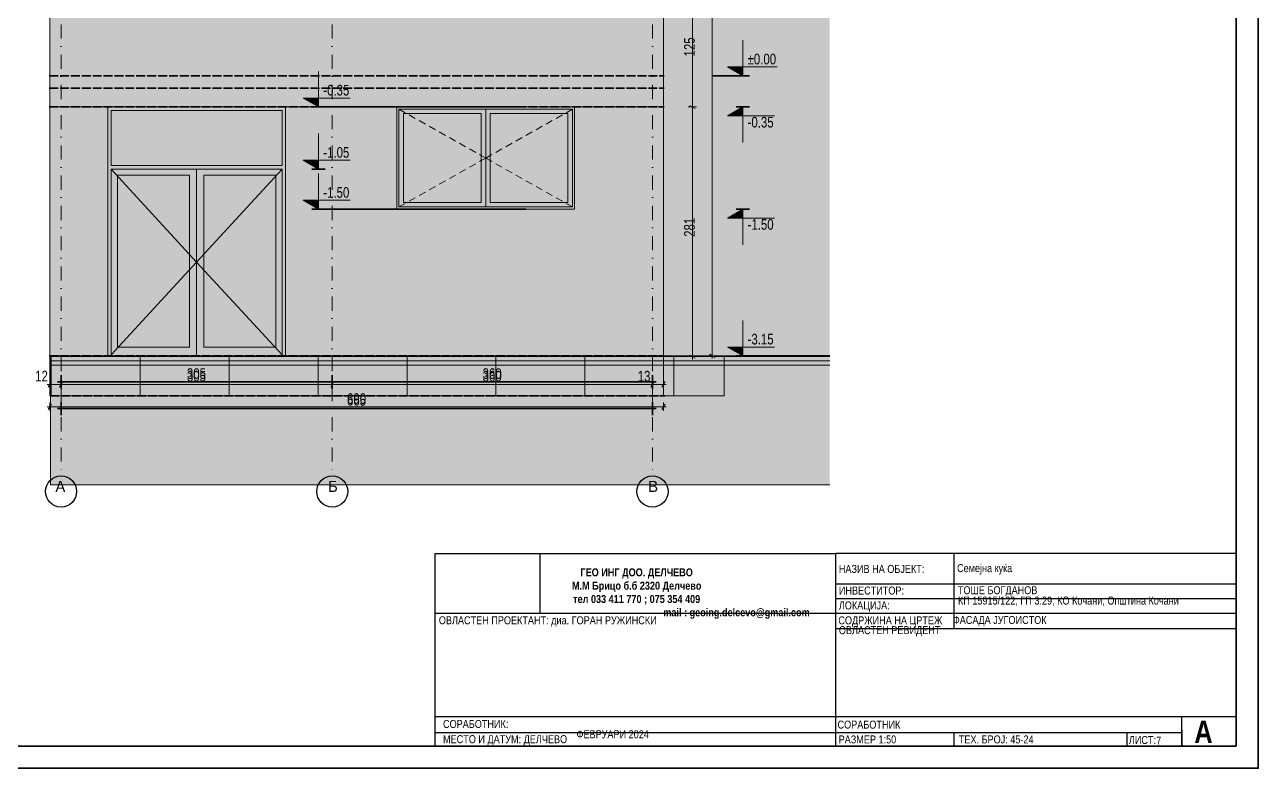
# Model space of a CAD drawing. Header units: millimetres. Extents: x -440 to 2671, y 0 to 297.
# Drawn here: x 1944.8 to 2222.2, y 0 to 167.3 of the extents above; entities that cross this region are included whole.
import ezdxf
from ezdxf.xclip import XClip

# ---------------------------------------------------------------- set-up
doc = ezdxf.new("R2010")
doc.units = ezdxf.units.MM
doc.header["$MEASUREMENT"] = 0
doc.header["$XCLIPFRAME"] = 0
doc.set_wipeout_variables(frame=1)
for name, pattern in [('- Осеви линии', [6.702778, 3.175, -1.763889, 0, -1.763889]), ('- Скирити линии', [2.45, 2, -0.45]), ('Wipeout_Contour', [1000, 0, -1000])]:
    doc.linetypes.add(name, pattern=pattern)
for name, color, linetype, lineweight, true_color in [('1', 7, 'Continuous', 13, 0x2b2b2b), ('3', 7, 'Continuous', 18, 0x7c7c7c), ('4', 7, 'Continuous', 20, 0x3e3e3e), ('46', 7, 'Continuous', 35, 0x4e4e4e), ('61', 7, 'Continuous', 20, 0x6a6a6a), ('65', 7, 'Continuous', 20, 0x4e4e4e), ('85', 7, 'Continuous', 20, 0x404040), ('87', 7, 'Continuous', 20, 0x6a6a6a), ('88', 7, 'Continuous', 20, 0x5e5e5e), ('89', 7, 'Continuous', 20, 0x111111)]:
    doc.layers.add(name, color=color, linetype=linetype, lineweight=lineweight, true_color=true_color)
for name, color, linetype, lineweight in [('129', 255, 'Continuous', 0), ('141', 7, 'Continuous', 35), ('164', 255, 'Continuous', 15), ('41', 7, 'Continuous', 35), ('7', 7, 'Continuous', 25)]:
    doc.layers.add(name, color=color, linetype=linetype, lineweight=lineweight)
doc.layers.add('RGB colored ARCHICAD elements', color=7, linetype='Continuous')
doc.styles.add('GENERATED_STYLE_4', font='GOTHIC.TTF')
doc.styles.add('GENERATED_STYLE_5', font='GOTHICB.TTF')
doc.styles.add('GENERATED_STYLE_6', font='GOTHIC.TTF')
picture_1 = doc.add_image_def('image1.jpg', size_in_pixel=(1216, 687))

# ---------------------------------------------------------------- blocks, each defined once
blk = doc.blocks.new('Drawing_1_1', base_point=(246.71, 41.62))
at = {"color": 254, "linetype": 'Wipeout_Contour', "lineweight": 0, "ltscale": 1001.123103}
blk.add_wipeout([(234.97, 34.99), (258.44, 34.99), (258.44, 48.25), (234.97, 48.25)], dxfattribs=at)
at = {"layer": '1', "color": 250, "lineweight": 13, "true_color": 0x2b2b2b}
image = blk.add_image(picture_1, insert=(234.97, 34.99), size_in_units=(23.47, 13.26), dxfattribs=at)
image.set_boundary_path([(-0.5, -0.5), (1215.5, 686.5)])

msp = doc.modelspace()

# ---------------------------------------------------------------- hatches: boundary and pattern name
at = {"linetype": 'Continuous', "lineweight": 0, "true_color": 0xffffff}
for points in [[(1950.59, 92.61), (1950.59, 91.64), (2125.83, 91.64), (2125.83, 92.61)], [(1950.59, 90.68), (1950.59, 63.76), (2125.83, 63.76), (2125.83, 90.68)]]:
    msp.add_hatch(color=7, dxfattribs=at).paths.add_polyline_path(points)
at = {"layer": '1', "linetype": 'Continuous', "lineweight": 13, "true_color": 0x2a2a2a}
msp.add_hatch(color=250, dxfattribs=at).paths.add_polyline_path([(1950.59, 91.64), (1950.59, 90.68), (2125.83, 90.68), (2125.83, 91.64)])
at = {"layer": '85', "linetype": 'Continuous', "lineweight": 20, "true_color": 0x2a2a2a}
for points in [[(2106.32, 155.77), (2106.32, 157.77), (2102.86, 157.77)], [(2010.89, 148.77), (2010.89, 150.77), (2007.43, 150.77)], [(2010.89, 148.77), (2010.89, 150.77), (2007.43, 150.77)], [(2106.32, 148.77), (2102.86, 146.77), (2106.32, 146.77)], [(2010.89, 134.77), (2010.89, 136.77), (2007.43, 136.77)], [(2010.89, 125.77), (2010.89, 127.77), (2007.43, 127.77)], [(2106.32, 125.77), (2102.86, 123.77), (2106.32, 123.77)], [(2106.32, 92.77), (2106.32, 94.77), (2102.86, 94.77)]]:
    msp.add_hatch(color=250, dxfattribs=at).paths.add_polyline_path(points)
at = {"layer": '87', "linetype": 'Continuous', "lineweight": 0, "true_color": 0xffffff}
msp.add_hatch(color=7, dxfattribs=at).paths.add_polyline_path([(1950.47, 262.98), (1965.47, 268.44), (2088.47, 268.44), (2088.47, 92.77), (2125.83, 92.77), (2125.83, 283.93), (1950.47, 283.93)])
at = {"layer": '89', "linetype": 'Continuous', "lineweight": 20, "true_color": 0x222222}
h = msp.add_hatch(dxfattribs=at)
h.set_pattern_fill('GRID_100X100_0001', color=250, style=0, pattern_type=2)
h.set_pattern_definition([(0, (1990.763, 155.77), (0, 20), []), (90, (1990.763, 155.77), (-20, 0), [])])
h.paths.add_polyline_path([(1950.47, 92.77), (1950.47, 83.77), (2088.47, 83.77), (2088.47, 92.77)])
h = msp.add_hatch(dxfattribs=at)
h.set_pattern_fill('GRID_100X100_0001', color=250, style=0, pattern_type=2)
h.set_pattern_definition([(0, (1990.763, 155.77), (0, 20), []), (90, (1990.763, 155.77), (-20, 0), [])])
h.paths.add_polyline_path([(2102.06, 92.77), (2088.47, 92.77), (2088.47, 83.77), (2102.06, 83.77)])
at = {"layer": 'RGB colored ARCHICAD elements', "linetype": 'Continuous', "lineweight": 0, "true_color": 0xf2eee3}
for points in [[(1950.47, 155.77), (2088.47, 155.77), (2088.47, 173.77), (1950.47, 173.77)], [(1950.47, 148.77), (2088.47, 148.77), (2088.47, 155.77), (1950.47, 155.77)], [(1950.47, 92.77), (1955.47, 92.77), (1955.47, 148.77), (1950.47, 148.77)], [(1955.47, 92.77), (1963.47, 92.77), (1963.47, 148.77), (1955.47, 148.77)], [(2003.47, 92.77), (2011.47, 92.77), (2011.47, 148.77), (2003.47, 148.77)], [(2016.47, 148.77), (2011.47, 148.77), (2011.47, 92.77), (2016.47, 92.77)], [(2016.47, 148.77), (2016.47, 92.77), (2083.47, 92.77), (2083.47, 148.77), (2068.47, 148.77), (2068.47, 125.77), (2028.47, 125.77), (2028.47, 148.77)], [(2083.47, 148.77), (2083.47, 92.77), (2088.47, 92.77), (2088.47, 148.77)]]:
    msp.add_hatch(color=7, dxfattribs=at).paths.add_polyline_path(points)
at = {"layer": 'RGB colored ARCHICAD elements', "linetype": 'Continuous', "lineweight": 0, "true_color": 0x4e4e49}
for points in [[(1963.47, 148.77), (1963.47, 147.97), (1964.27, 147.97), (2002.67, 147.97), (2003.47, 147.97), (2003.47, 148.77)], [(1964.27, 135.57), (1964.27, 147.97), (1963.47, 147.97), (1963.47, 92.77), (1964.27, 92.77), (1964.27, 134.77)], [(2002.67, 135.57), (2002.67, 134.77), (2002.67, 92.77), (2003.47, 92.77), (2003.47, 147.97), (2002.67, 147.97)], [(2028.47, 147.77), (2028.97, 147.77), (2028.97, 148.27), (2067.97, 148.27), (2067.97, 147.77), (2068.47, 147.77), (2068.47, 148.77), (2028.47, 148.77)], [(2028.97, 126.77), (2028.97, 147.77), (2028.47, 147.77), (2028.47, 126.77)], [(2028.97, 148.27), (2028.97, 147.27), (2029.97, 147.27), (2047.47, 147.27), (2048.47, 147.27), (2048.47, 148.27)], [(2029.97, 147.27), (2028.97, 147.27), (2028.97, 127.27), (2029.97, 127.27)], [(2047.47, 127.27), (2048.47, 127.27), (2048.47, 147.27), (2047.47, 147.27)], [(2048.47, 148.27), (2048.47, 147.27), (2049.47, 147.27), (2066.97, 147.27), (2067.97, 147.27), (2067.97, 148.27)], [(2049.47, 147.27), (2048.47, 147.27), (2048.47, 127.27), (2049.47, 127.27)], [(2066.97, 127.27), (2067.97, 127.27), (2067.97, 147.27), (2066.97, 147.27)], [(2067.97, 147.77), (2067.97, 126.77), (2068.47, 126.77), (2068.47, 147.77)], [(2002.67, 135.57), (1964.27, 135.57), (1964.27, 134.77), (2002.67, 134.77)], [(1964.27, 134.77), (1964.27, 133.41), (1965.63, 133.41), (1981.87, 133.41), (1983.47, 133.41), (1983.47, 134.77)], [(1965.63, 133.41), (1964.27, 133.41), (1964.27, 94.77), (1965.63, 94.77)], [(1983.47, 94.77), (1983.47, 133.41), (1981.87, 133.41), (1981.87, 94.77)], [(1983.47, 134.77), (1983.47, 133.41), (1985.07, 133.41), (2001.31, 133.41), (2002.67, 133.41), (2002.67, 134.77)], [(1983.47, 94.77), (1985.07, 94.77), (1985.07, 133.41), (1983.47, 133.41)], [(2001.31, 133.41), (2001.31, 94.77), (2002.67, 94.77), (2002.67, 133.41)], [(2028.47, 126.77), (2028.47, 125.77), (2068.47, 125.77), (2068.47, 126.77), (2067.97, 126.77), (2067.97, 126.27), (2028.97, 126.27), (2028.97, 126.77)], [(2028.97, 126.27), (2048.47, 126.27), (2048.47, 127.27), (2047.47, 127.27), (2029.97, 127.27), (2028.97, 127.27)], [(2067.97, 126.27), (2067.97, 127.27), (2066.97, 127.27), (2049.47, 127.27), (2048.47, 127.27), (2048.47, 126.27)], [(1965.63, 94.77), (1964.27, 94.77), (1964.27, 92.77), (1983.47, 92.77), (1983.47, 94.77), (1981.87, 94.77)], [(1985.07, 94.77), (1983.47, 94.77), (1983.47, 92.77), (2002.67, 92.77), (2002.67, 94.77), (2001.31, 94.77)]]:
    msp.add_hatch(color=251, dxfattribs=at).paths.add_polyline_path(points)
at = {"layer": 'RGB colored ARCHICAD elements', "linetype": 'Continuous', "lineweight": 0, "true_color": 0xf0f7f3}
for points in [[(2002.67, 147.97), (1964.27, 147.97), (1964.27, 135.57), (2002.67, 135.57)], [(2029.97, 127.27), (2047.47, 127.27), (2047.47, 147.27), (2029.97, 147.27)], [(2049.47, 127.27), (2066.97, 127.27), (2066.97, 147.27), (2049.47, 147.27)], [(1965.63, 94.77), (1981.87, 94.77), (1981.87, 133.41), (1965.63, 133.41)], [(1985.07, 133.41), (1985.07, 94.77), (2001.31, 94.77), (2001.31, 133.41)]]:
    msp.add_hatch(color=7, dxfattribs=at).paths.add_polyline_path(points)
at = {"layer": 'RGB colored ARCHICAD elements', "linetype": 'Continuous', "lineweight": 0, "true_color": 0x7f7f7f}
for points in [[(1950.47, 92.77), (1950.47, 83.77), (2088.47, 83.77), (2088.47, 92.77)], [(2102.06, 92.77), (2088.47, 92.77), (2088.47, 83.77), (2102.06, 83.77)]]:
    msp.add_hatch(color=8, dxfattribs=at).paths.add_polyline_path(points)

# ---------------------------------------------------------------- linework, layer by layer
at = {"layer": '1', "color": 250, "linetype": 'Continuous', "lineweight": 13, "true_color": 0x2a2a2a, "flags": 128}
for points in [[(2125.83, 91.64), (1950.59, 91.64), (1950.59, 92.61), (2125.83, 92.61)], [(2125.83, 90.68), (1950.59, 90.68), (1950.59, 91.64), (2125.83, 91.64)]]:
    msp.add_lwpolyline(points, dxfattribs=at)
at = {"layer": '129', "color": 255, "linetype": 'Continuous', "lineweight": 0, "flags": 128}
msp.add_lwpolyline([(2125.83, 63.76), (1950.59, 63.76), (1950.59, 90.68), (2125.83, 90.68)], dxfattribs=at)
at = {"layer": '141', "color": 250, "linetype": 'Continuous', "lineweight": 35, "true_color": 0x2a2a2a}
for p, q in [((2106.32, 155.77), (2099.47, 155.77)), ((2106.32, 155.77), (2107.82, 155.77)), ((2010.89, 148.77), (2009.39, 148.77)), ((2010.89, 148.77), (2009.39, 148.77)), ((2010.89, 148.77), (2012.39, 148.77)), ((2010.89, 148.77), (2057.47, 148.77)), ((2106.32, 148.77), (2104.82, 148.77)), ((2106.32, 148.77), (2107.82, 148.77)), ((2010.89, 134.77), (2009.39, 134.77)), ((2010.89, 134.77), (2012.39, 134.77)), ((2010.89, 125.77), (2009.39, 125.77)), ((2010.89, 125.77), (2057.47, 125.77)), ((2106.32, 125.77), (2104.82, 125.77)), ((2106.32, 125.77), (2107.82, 125.77)), ((2106.32, 92.77), (2104.82, 92.77)), ((2106.32, 92.77), (2125.83, 92.77)), ((1952.17, 86.94), (1952.97, 86.94)), ((1952.97, 85.44), (1952.97, 88.44)), ((1952.97, 86.94), (2013.97, 86.94)), ((2013.97, 85.44), (2013.97, 88.44)), ((2013.97, 86.94), (2085.97, 86.94)), ((2085.97, 85.44), (2085.97, 88.44)), ((2085.97, 86.94), (2086.77, 86.94)), ((1952.17, 80.94), (1952.97, 80.94)), ((1952.97, 79.44), (1952.97, 82.44)), ((1952.97, 80.94), (2085.97, 80.94)), ((2085.97, 79.44), (2085.97, 82.44)), ((2085.97, 80.94), (2086.77, 80.94))]:
    msp.add_line(p, q, dxfattribs=at)
at = {"layer": '164', "color": 250, "linetype": 'Continuous', "lineweight": 15, "true_color": 0x2a2a2a}
for p, q in [((1950.47, 148.77), (1950.47, 155.77)), ((2088.47, 148.77), (2088.47, 155.77)), ((2088.47, 148.77), (1950.47, 148.77))]:
    msp.add_line(p, q, dxfattribs=at)
at = {"layer": '3', "color": 250, "linetype": 'Continuous', "lineweight": 18, "true_color": 0x2a2a2a}
for p, q in [((2028.97, 148.27), (2030.37, 147.48)), ((2067.97, 148.27), (2066.58, 147.48)), ((2031.24, 146.99), (2032.63, 146.21)), ((2033.5, 145.71), (2034.9, 144.93)), ((2035.77, 144.44), (2037.16, 143.65)), ((2061.18, 144.44), (2059.79, 143.65)), ((2063.45, 145.71), (2062.05, 144.93)), ((2065.71, 146.99), (2064.32, 146.21)), ((2038.03, 143.16), (2039.43, 142.37)), ((2040.3, 141.88), (2041.69, 141.1)), ((2056.65, 141.88), (2055.26, 141.1)), ((2058.92, 143.16), (2057.52, 142.37)), ((2042.56, 140.6), (2043.96, 139.82)), ((2044.83, 139.33), (2046.22, 138.54)), ((2052.12, 139.33), (2050.73, 138.54)), ((2054.39, 140.6), (2052.99, 139.82)), ((2044.83, 135.21), (2046.22, 136)), ((2047.08, 138.06), (2047.47, 137.83)), ((2047.08, 136.48), (2047.47, 136.71)), ((2047.47, 137.83), (2048.47, 137.27)), ((2047.47, 136.71), (2048.47, 137.27)), ((2049.47, 137.83), (2048.47, 137.27)), ((2049.47, 136.71), (2048.47, 137.27)), ((2049.87, 138.06), (2049.47, 137.83)), ((2049.87, 136.48), (2049.47, 136.71)), ((2052.12, 135.21), (2050.73, 136)), ((1964.27, 134.75), (1983.47, 113.89)), ((2002.67, 134.75), (1983.47, 113.89)), ((2040.3, 132.66), (2041.69, 133.44)), ((2042.56, 133.93), (2043.96, 134.72)), ((2054.39, 133.93), (2052.99, 134.72)), ((2056.65, 132.66), (2055.26, 133.44)), ((2035.77, 130.1), (2037.16, 130.89)), ((2038.03, 131.38), (2039.43, 132.17)), ((2058.92, 131.38), (2057.52, 132.17)), ((2061.18, 130.1), (2059.79, 130.89)), ((2031.24, 127.55), (2032.63, 128.33)), ((2033.5, 128.82), (2034.9, 129.61)), ((2063.45, 128.82), (2062.05, 129.61)), ((2065.71, 127.55), (2064.32, 128.33)), ((2028.97, 126.27), (2030.37, 127.06)), ((2067.97, 126.27), (2066.58, 127.06)), ((1964.27, 93.03), (1983.47, 113.89)), ((2002.67, 93.03), (1983.47, 113.89))]:
    msp.add_line(p, q, dxfattribs=at)
at = {"layer": '4', "color": 250, "linetype": '- Осеви линии', "lineweight": 20, "true_color": 0x2a2a2a}
for p, q in [((1952.97, 255.77), (1952.97, 85.77)), ((1952.97, 255.77), (1952.97, 85.77)), ((1952.97, 255.77), (1952.97, 85.77)), ((2013.97, 255.77), (2013.97, 85.77)), ((2013.97, 255.77), (2013.97, 85.77)), ((2013.97, 255.77), (2013.97, 85.77)), ((2085.97, 255.77), (2085.97, 85.77)), ((2085.97, 255.77), (2085.97, 85.77)), ((2085.97, 255.77), (2085.97, 85.77)), ((1952.97, 85.77), (1952.97, 65.77)), ((1952.97, 85.77), (1952.97, 65.77)), ((1952.97, 85.77), (1952.97, 65.77)), ((2013.97, 85.77), (2013.97, 65.77)), ((2013.97, 85.77), (2013.97, 65.77)), ((2013.97, 85.77), (2013.97, 65.77)), ((2085.97, 85.77), (2085.97, 65.77)), ((2085.97, 85.77), (2085.97, 65.77)), ((2085.97, 85.77), (2085.97, 65.77))]:
    msp.add_line(p, q, dxfattribs=at)
for p in [(1952.97, 85.77), (1952.97, 85.77), (1952.97, 85.77), (1952.97, 85.77), (1952.97, 85.77), (1952.97, 85.77), (2013.97, 85.77), (2013.97, 85.77), (2013.97, 85.77), (2013.97, 85.77), (2013.97, 85.77), (2013.97, 85.77), (2085.97, 85.77), (2085.97, 85.77), (2085.97, 85.77), (2085.97, 85.77), (2085.97, 85.77), (2085.97, 85.77)]:
    msp.add_point(p, dxfattribs=at)
at = {"layer": '41', "color": 250, "linetype": '- Скирити линии', "lineweight": 35, "true_color": 0x2a2a2a, "flags": 128}
for points in [[(1950.3, 155.77), (2088.59, 155.77)], [(1950.3, 152.97), (2088.59, 152.97)], [(1950.3, 148.77), (2088.59, 148.77)], [(1950.3, 92.77), (2088.59, 92.77)], [(1950.51, 83.77), (2088.79, 83.77)]]:
    msp.add_lwpolyline(points, dxfattribs=at)
at = {"layer": '61', "linetype": 'Continuous', "lineweight": 20}
for p, q in [((1963.47, 147.97), (1963.47, 148.77)), ((1963.47, 92.77), (1963.47, 147.97)), ((1964.27, 147.97), (1964.27, 135.57)), ((2002.67, 147.97), (1964.27, 147.97)), ((2002.67, 135.57), (2002.67, 147.97)), ((2003.47, 148.77), (2003.47, 147.97)), ((2003.47, 147.97), (2003.47, 92.77)), ((2028.47, 148.77), (2028.47, 147.77)), ((2028.47, 147.77), (2028.47, 126.77)), ((2028.97, 148.27), (2028.97, 147.27)), ((2048.47, 148.27), (2028.97, 148.27)), ((2028.97, 147.27), (2028.97, 127.27)), ((2029.97, 127.27), (2029.97, 147.27)), ((2029.97, 147.27), (2047.47, 147.27)), ((2047.47, 147.27), (2047.47, 127.27)), ((2048.47, 148.27), (2048.47, 147.27)), ((2067.97, 148.27), (2048.47, 148.27)), ((2048.47, 147.27), (2048.47, 127.27)), ((2049.47, 127.27), (2049.47, 147.27)), ((2049.47, 147.27), (2066.97, 147.27)), ((2066.97, 147.27), (2066.97, 127.27)), ((2067.97, 147.27), (2067.97, 148.27)), ((2067.97, 127.27), (2067.97, 147.27)), ((2068.47, 147.77), (2068.47, 148.77)), ((2068.47, 126.77), (2068.47, 147.77)), ((1964.27, 135.57), (2002.67, 135.57)), ((1964.27, 134.77), (1964.27, 92.77)), ((2002.67, 134.77), (1964.27, 134.77)), ((1965.63, 94.77), (1965.63, 133.41)), ((1965.63, 133.41), (1981.87, 133.41)), ((1981.87, 133.41), (1981.87, 94.77)), ((1983.47, 134.77), (1983.47, 92.77)), ((1985.07, 133.41), (1985.07, 94.77)), ((2001.31, 133.41), (1985.07, 133.41)), ((2001.31, 94.77), (2001.31, 133.41)), ((2002.67, 92.77), (2002.67, 134.77)), ((2028.47, 126.77), (2028.47, 125.77)), ((2028.47, 125.77), (2068.47, 125.77)), ((2028.97, 127.27), (2028.97, 126.27)), ((2028.97, 126.27), (2048.47, 126.27)), ((2047.47, 127.27), (2029.97, 127.27)), ((2048.47, 127.27), (2048.47, 126.27)), ((2048.47, 126.27), (2067.97, 126.27)), ((2066.97, 127.27), (2049.47, 127.27)), ((2067.97, 126.27), (2067.97, 127.27)), ((2068.47, 125.77), (2068.47, 126.77)), ((1981.87, 94.77), (1965.63, 94.77)), ((1985.07, 94.77), (2001.31, 94.77)), ((1964.27, 92.77), (1963.47, 92.77)), ((2003.47, 92.77), (2002.67, 92.77))]:
    msp.add_line(p, q, dxfattribs=at)
at = {"layer": '7', "color": 7, "linetype": 'Continuous', "lineweight": 25}
for p, q in [((2217.09, 48.34), (2127.2, 48.34)), ((2127.2, 5), (2127.2, 48.34)), ((2127.2, 31.42), (2217.09, 31.42)), ((2153.76, 8.04), (2153.76, 5)), ((2192.64, 8.04), (2192.64, 5))]:
    msp.add_line(p, q, dxfattribs=at)
at = {"layer": '7', "color": 7, "linetype": 'Continuous', "lineweight": 25, "flags": 128}
for points in [[(2037.09, 48.34), (2127.2, 48.34)], [(2037.09, 5), (2037.09, 48.34), (2127.2, 48.34)], [(2153.76, 48.34), (2153.76, 31.42)], [(2127.2, 41.53), (2217.09, 41.53)], [(2127.2, 38.23), (2217.09, 38.23)], [(2037.09, 34.93), (2127.2, 34.93)], [(2127.2, 34.93), (2217.09, 34.93)], [(2037.09, 11.64), (2217.09, 11.64)], [(2205.03, 8.64), (2205.03, 5), (2205.03, 11.64)], [(2037.09, 8.04), (2205.03, 8.04)], [(2037.09, 5), (2217.09, 5)]]:
    msp.add_lwpolyline(points, dxfattribs=at)
at = {"layer": '7', "color": 250, "linetype": 'Continuous', "lineweight": 25, "true_color": 0x2a2a2a}
for centre in [(1952.97, 62.27), (1952.97, 62.27), (1952.97, 62.27), (2013.97, 62.27), (2013.97, 62.27), (2013.97, 62.27), (2085.97, 62.27), (2085.97, 62.27), (2085.97, 62.27)]:
    msp.add_circle(centre, 3.5, dxfattribs=at)
at = {"layer": '85', "linetype": 'Continuous', "lineweight": 20}
for p, q in [((2099.42, 92.77), (2099.42, 268.44)), ((2094.97, 148.77), (2094.97, 173.77)), ((2106.32, 155.77), (2106.32, 163.77)), ((2010.89, 148.77), (2010.89, 156.77)), ((2010.89, 148.77), (2010.89, 156.77)), ((2106.32, 155.77), (2102.86, 157.77)), ((2102.86, 157.77), (2106.32, 157.77)), ((2106.32, 157.77), (2114.03, 157.77)), ((2010.89, 148.77), (2007.43, 150.77)), ((2007.43, 150.77), (2010.89, 150.77)), ((2010.89, 148.77), (2007.43, 150.77)), ((2007.43, 150.77), (2010.89, 150.77)), ((2010.89, 150.77), (2018.02, 150.77)), ((2010.89, 150.77), (2018.02, 150.77)), ((2095.9, 148.77), (2094.03, 148.77)), ((2094.34, 149.13), (2095.59, 148.41)), ((2094.97, 92.61), (2094.97, 148.77)), ((2106.32, 148.77), (2102.86, 146.77)), ((2106.32, 148.77), (2106.32, 140.77)), ((2102.86, 146.77), (2106.32, 146.77)), ((2106.32, 146.77), (2113.45, 146.77)), ((2010.89, 134.77), (2010.89, 142.77)), ((2010.89, 134.77), (2007.43, 136.77)), ((2007.43, 136.77), (2010.89, 136.77)), ((2010.89, 136.77), (2018.02, 136.77)), ((2010.89, 125.77), (2010.89, 133.77)), ((2010.89, 125.77), (2007.43, 127.77)), ((2007.43, 127.77), (2010.89, 127.77)), ((2010.89, 127.77), (2018.02, 127.77)), ((2106.32, 125.77), (2102.86, 123.77)), ((2106.32, 125.77), (2106.32, 117.77)), ((2102.86, 123.77), (2106.32, 123.77)), ((2106.32, 123.77), (2113.45, 123.77)), ((2106.32, 92.77), (2106.32, 100.77)), ((2106.32, 92.77), (2102.86, 94.77)), ((2102.86, 94.77), (2106.32, 94.77)), ((2106.32, 94.77), (2113.45, 94.77)), ((2095.9, 92.61), (2094.03, 92.61)), ((2094.34, 92.97), (2095.59, 92.25)), ((2094.97, 92), (2094.97, 92.61)), ((2100.36, 92.77), (2098.49, 92.77)), ((2098.8, 93.13), (2100.05, 92.41)), ((2099.42, 92.16), (2099.42, 92.77)), ((1949.86, 86.35), (1950.47, 86.35)), ((1950.84, 86.98), (1950.11, 85.73)), ((1950.47, 85.42), (1950.47, 87.29)), ((1950.47, 86.35), (1952.97, 86.35)), ((1953.34, 86.98), (1952.61, 85.73)), ((1952.97, 85.42), (1952.97, 87.29)), ((1952.97, 86.35), (2013.97, 86.35)), ((2014.34, 86.98), (2013.61, 85.73)), ((2013.97, 85.42), (2013.97, 87.29)), ((2013.97, 86.35), (2085.97, 86.35)), ((2086.34, 86.98), (2085.61, 85.73)), ((2085.97, 85.42), (2085.97, 87.29)), ((2085.97, 86.35), (2088.47, 86.35)), ((2088.11, 85.73), (2088.84, 86.98)), ((2088.47, 85.42), (2088.47, 87.29)), ((2088.47, 86.35), (2089.09, 86.35)), ((1949.86, 81.32), (1950.47, 81.32)), ((1950.84, 81.94), (1950.11, 80.69)), ((1950.47, 80.38), (1950.47, 82.26)), ((1950.47, 81.32), (2088.47, 81.32)), ((2088.11, 80.69), (2088.84, 81.94)), ((2088.47, 80.38), (2088.47, 82.26)), ((2088.47, 81.32), (2089.09, 81.32))]:
    msp.add_line(p, q, dxfattribs=at)
at = {"layer": '87', "color": 250, "linetype": 'Continuous', "lineweight": 20, "true_color": 0x2a2a2a}
for p, q in [((1950.47, 173.77), (1950.47, 155.77)), ((2088.47, 155.77), (2088.47, 173.77)), ((1963.47, 92.77), (1955.47, 92.77)), ((2011.47, 92.77), (2003.47, 92.77)), ((2083.47, 92.77), (2016.47, 92.77)), ((2125.83, 92.77), (2088.47, 92.77))]:
    msp.add_line(p, q, dxfattribs=at)
at = {"layer": '88', "color": 250, "linetype": 'Continuous', "lineweight": 20, "true_color": 0x2a2a2a}
for p, q in [((1950.47, 92.77), (1950.47, 148.77)), ((2088.47, 92.77), (2088.47, 148.77)), ((1950.47, 92.77), (1955.47, 92.77)), ((2011.47, 92.77), (2016.47, 92.77)), ((2083.47, 92.77), (2088.47, 92.77))]:
    msp.add_line(p, q, dxfattribs=at)
at = {"layer": '89', "color": 250, "linetype": 'Continuous', "lineweight": 20, "true_color": 0x222222}
for p, q in [((1950.47, 83.77), (1950.47, 92.77)), ((1964.27, 92.77), (2002.67, 92.77)), ((2088.47, 83.77), (2088.47, 92.77)), ((2102.06, 83.77), (2102.06, 92.77)), ((1950.47, 83.77), (2088.47, 83.77)), ((2088.47, 83.77), (2102.06, 83.77))]:
    msp.add_line(p, q, dxfattribs=at)

# ---------------------------------------------------------------- texts
at = {"layer": '1', "linetype": 'Continuous', "lineweight": 13, "char_height": 2.4, "attachment_point": 7, "rotation": 90, "style": 'GENERATED_STYLE_6'}
for s, insert in [('\\A1;{\\W0.800000x;\\pql;\\fCentury Gothic|b0|i0|c0|p34;125}', (2095.52, 160.14)), ('\\A1;{\\W0.800000x;\\pql;\\fCentury Gothic|b0|i0|c0|p34;281}', (2095.52, 119.56))]:
    msp.add_mtext(s, dxfattribs=dict(at, insert=insert))
at = {"layer": '1', "linetype": 'Continuous', "lineweight": 13, "style": 'GENERATED_STYLE_6'}
for s, insert, char_height, attachment_point in [('\\A1;{\\W0.800000x;\\pql;\\fCentury Gothic|b0|i0|c0|p34;±0.00}', (2107.37, 158.31), 2.4, 7), ('\\A1;{\\W0.800000x;\\pql;\\fCentury Gothic|b0|i0|c0|p34;-0.35}', (2011.95, 151.31), 2.4, 7), ('\\A1;{\\W0.800000x;\\pql;\\fCentury Gothic|b0|i0|c0|p34;-0.35}', (2011.95, 151.31), 2.4, 7), ('\\A1;{\\W0.800000x;\\pql;\\fCentury Gothic|b0|i0|c0|p34;-0.35}', (2107.37, 144.11), 2.4, 7), ('\\A1;{\\W0.800000x;\\pql;\\fCentury Gothic|b0|i0|c0|p34;-1.05}', (2011.95, 137.31), 2.4, 7), ('\\A1;{\\W0.800000x;\\pql;\\fCentury Gothic|b0|i0|c0|p34;-1.50}', (2011.95, 128.31), 2.4, 7), ('\\A1;{\\W0.800000x;\\pql;\\fCentury Gothic|b0|i0|c0|p34;-1.50}', (2107.37, 121.11), 2.4, 7), ('\\A1;{\\W0.800000x;\\pql;\\fCentury Gothic|b0|i0|c0|p34;-3.15}', (2107.37, 95.31), 2.4, 7), ('\\A1;{\\W0.800000x;\\pql;\\fCentury Gothic|b0|i0|c0|p34;12}', (1947.16, 87.03), 2.4, 7), ('\\A1;{\\W0.800000x;\\pql;\\fCentury Gothic|b0|i0|c0|p34;305}', (1981.28, 87.56), 2.4, 7), ('\\A1;{\\W0.800000x;\\pql;\\fCentury Gothic|b0|i0|c0|p34;305}', (1981.28, 86.97), 2.4, 7), ('\\A1;{\\W0.800000x;\\pql;\\fCentury Gothic|b0|i0|c0|p34;360}', (2047.78, 87.56), 2.4, 7), ('\\A1;{\\W0.800000x;\\pql;\\fCentury Gothic|b0|i0|c0|p34;360}', (2047.78, 86.97), 2.4, 7), ('\\A1;{\\W0.800000x;\\pql;\\fCentury Gothic|b0|i0|c0|p34;13}', (2082.66, 86.97), 2.4, 7), ('\\A1;{\\W0.800000x;\\pql;\\fCentury Gothic|b0|i0|c0|p34;690}', (2017.28, 81.94), 2.4, 7), ('\\A1;{\\W0.800000x;\\pql;\\fCentury Gothic|b0|i0|c0|p34;665}', (2017.28, 81.56), 2.4, 7), ('\\A1;{\\pql;\\pt0;\\fCentury Gothic|b0|i0|c0|p34;А}', (1951.7, 64.67), 2.5, 1), ('\\A1;{\\pql;\\pt0;\\fCentury Gothic|b0|i0|c0|p34;А}', (1951.7, 64.67), 2.5, 1), ('\\A1;{\\pql;\\pt0;\\fCentury Gothic|b0|i0|c0|p34;А}', (1951.7, 64.67), 2.5, 1), ('\\A1;{\\pql;\\pt0;\\fCentury Gothic|b0|i0|c0|p34;Б}', (2013.01, 64.67), 2.5, 1), ('\\A1;{\\pql;\\pt0;\\fCentury Gothic|b0|i0|c0|p34;Б}', (2013.01, 64.67), 2.5, 1), ('\\A1;{\\pql;\\pt0;\\fCentury Gothic|b0|i0|c0|p34;Б}', (2013.01, 64.67), 2.5, 1), ('\\A1;{\\pql;\\pt0;\\fCentury Gothic|b0|i0|c0|p34;В}', (2085.01, 64.67), 2.5, 1), ('\\A1;{\\pql;\\pt0;\\fCentury Gothic|b0|i0|c0|p34;В}', (2085.01, 64.67), 2.5, 1), ('\\A1;{\\pql;\\pt0;\\fCentury Gothic|b0|i0|c0|p34;В}', (2085.01, 64.67), 2.5, 1)]:
    msp.add_mtext(s, dxfattribs=dict(at, insert=insert, char_height=char_height, attachment_point=attachment_point))
at = {"layer": '41', "color": 7, "linetype": 'Continuous', "lineweight": 35, "char_height": 1.8, "attachment_point": 4, "style": 'GENERATED_STYLE_4'}
for s, insert in [('\\A1;{\\W0.850000x;\\pql;\\fCentury Gothic|b0|i0|c204|p34;НАЗИВ НА ОБЈЕКТ:}', (2127.89, 44.84)), ('\\A1;{\\W0.850000x;\\pql;\\fCentury Gothic|b0|i0|c204|p34;Семејна куќа}', (2154.47, 44.76)), ('\\A1;{\\W0.850000x;\\pql;\\fCentury Gothic|b0|i0|c204|p34;ИНВЕСТИТОР:}', (2127.89, 39.98)), ('\\A1;{\\W0.850000x;\\pql;\\fCentury Gothic|b0|i0|c204|p34;ТОШЕ БОГДАНОВ}', (2154.66, 39.8)), ('\\A1;{\\W0.850000x;\\pql;\\fCentury Gothic|b0|i0|c204|p34;ЛОКАЦИЈА:}', (2127.89, 36.38)), ('\\A1;{\\W0.850000x;\\pql;\\fCentury Gothic|b0|i0|c204|p34;КП 15915/12\\fCentury Gothic|b0|i0|c204|p34;2\\fCentury Gothic|b0|i0|c204|p34;, ГП 3.29, КО Кочани, Општина Кочани\\P\\pql;\\fCentury Gothic|b0|i0|c204|p34;}', (2154.68, 37.57)), ('\\A1;{\\W0.850000x;\\pql;\\fCentury Gothic|b0|i0|c204|p34;СОДРЖИНА НА ЦРТЕЖ}', (2127.78, 33.02)), ('\\A1;{\\W0.850000x;\\pql;\\fCentury Gothic|b0|i0|c204|p34;ОВЛАСТЕН РЕВИДЕНТ\\P\\pqc;\\fCentury Gothic|b0|i0|c204|p34;}', (2127.89, 30.82)), ('\\A1;{\\W0.850000x;\\pql;\\fCentury Gothic|b0|i0|c204|p34;СОРАБОТНИК:}', (2038.87, 9.97)), ('\\A1;{\\W0.850000x;\\pql;\\fCentury Gothic|b0|i0|c204|p34;ФЕВРУАРИ 2024\\P\\pql;\\fCentury Gothic|b0|i0|c204|p34;}', (2068.9, 7.65)), ('\\A1;{\\W0.850000x;\\pql;\\fCentury Gothic|b0|i0|c204|p34;СОРАБОТНИК}', (2127.6, 9.82)), ('\\A1;{\\W0.850000x;\\pql;\\fCentury Gothic|b0|i0|c204|p34;МЕСТО И ДАТУМ: ДЕЛЧЕВО}', (2038.87, 6.3)), ('\\A1;{\\W0.850000x;\\pql;\\fCentury Gothic|b0|i0|c204|p34;РАЗМЕР 1:50}', (2127.84, 6.49)), ('\\A1;{\\W0.850000x;\\pql;\\fCentury Gothic|b0|i0|c204|p34;ТЕХ. БРОЈ: \\fCentury Gothic|b0|i0|c204|p34;45-24}', (2154.87, 6.49)), ('\\A1;{\\W0.850000x;\\pql;\\fCentury Gothic|b0|i0|c204|p34;ЛИСТ: }', (2193.11, 6.36))]:
    msp.add_mtext(s, dxfattribs=dict(at, insert=insert))
at = {"layer": '46', "color": 7, "linetype": 'Continuous', "lineweight": 35}
for s, insert, char_height, attachment_point, style in [('\\A1;{\\W0.850000x;\\pqc;\\fCentury Gothic|b1|i0|c204|p34;ГЕО ИНГ ДОО. ДЕЛЧЕВО\\P\\pqc;\\fCentury Gothic|b1|i0|c204|p34;М.М Брицо б.б 2320 Делчево \\P\\pqc;\\fCentury Gothic|b1|i0|c204|p34;тел 033 411 770 ; 075 354 409 \\P\\pqc;\\fCentury Gothic|b1|i0|c204|p34;                                                                               \\fCentury Gothic|b1|i0|c204|p34;mail : geoing.delcevo@gmail.com\\P\\pqc;\\fCentury Gothic|b0|i0|c204|p34;\\H1.388889x;}', (2082.42, 39.31), 1.8, 5, 'GENERATED_STYLE_5'), ('\\A1;{\\W0.850000x;\\pql;\\fCentury Gothic|b0|i0|c204|p34;ФАСАДА \\fCentury Gothic|b0|i0|c204|p34;ЈУГОИСТОК}', (2153.52, 33.11), 1.8, 4, 'GENERATED_STYLE_4'), ('\\A1;{\\W0.850000x;\\pql;\\fCentury Gothic|b1|i0|c204|p34;А}', (2207.83, 8.22), 5, 4, 'GENERATED_STYLE_5'), ('\\A1;{\\W0.850000x;\\pql;\\fCentury Gothic|b0|i0|c204|p34;7}', (2199.26, 6.23), 1.8, 4, 'GENERATED_STYLE_4')]:
    msp.add_mtext(s, dxfattribs=dict(at, insert=insert, char_height=char_height, attachment_point=attachment_point, style=style))

# ---------------------------------------------------------------- next in the draw order: block references
at = {"layer": '65', "color": 251, "linetype": 'Continuous', "lineweight": 20, "true_color": 0x4e4e4e}
ref = msp.add_blockref('Drawing_1_1', (2048.93, 41.62), dxfattribs=at)
XClip(ref).set_block_clipping_path([(234.9708717157, 34.9940413797), (258.441805883, 48.254347114)])

# ---------------------------------------------------------------- next in the draw order: linework, layer by layer
at = {"layer": '41', "color": 7, "linetype": 'Continuous', "lineweight": 35, "flags": 128}
for points in [[(2222.22, 297), (1802.22, 297), (1802.22, 0), (2222.22, 0)], [(2217.22, 292), (1827.22, 292), (1827.22, 5), (2217.22, 5)]]:
    msp.add_lwpolyline(points, close=True, dxfattribs=at)
at = {"layer": '7', "color": 7, "linetype": 'Continuous', "lineweight": 25, "flags": 128}
msp.add_lwpolyline([(2060.66, 48.34), (2060.66, 34.99)], dxfattribs=at)

# ---------------------------------------------------------------- next in the draw order: texts
at = {"layer": '41', "color": 7, "linetype": 'Continuous', "lineweight": 35, "insert": (2037.93, 33.04), "char_height": 1.8, "attachment_point": 4, "style": 'GENERATED_STYLE_4'}
msp.add_mtext('\\A1;{\\W0.850000x;\\pql;\\fCentury Gothic|b0|i0|c204|p34;ОВЛАСТЕН ПРОЕКТАНТ: диа. \\fCentury Gothic|b0|i0|c204|p34;ГОРАН РУЖИНСКИ}', dxfattribs=at)

doc.saveas('drawing.dxf')
